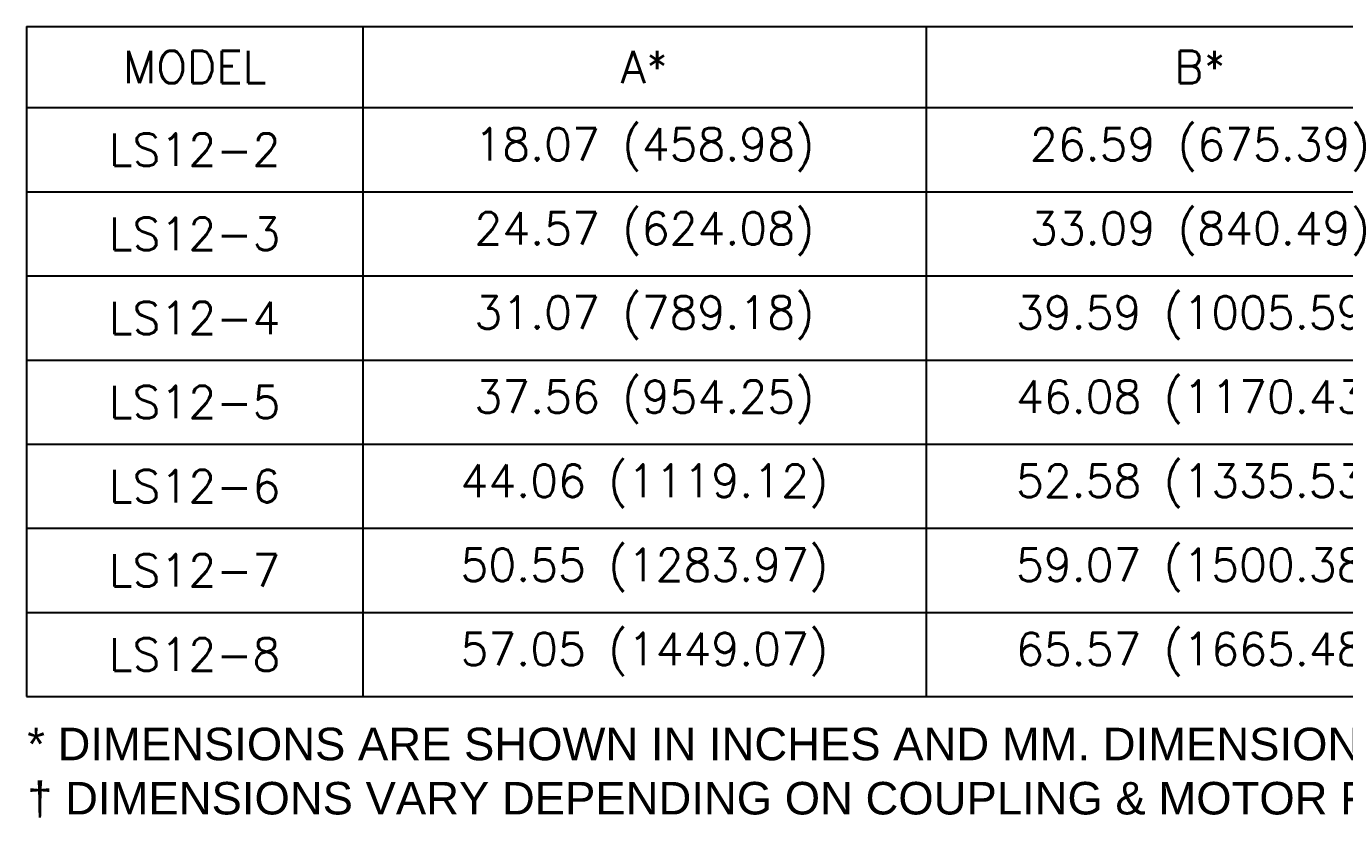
# Model space of a CAD drawing. Header units: inches. Extents: x 452 to 872, y 136 to 456.
# Drawn here: x 681.2 to 762.2, y 301.9 to 350.6 of the extents above; entities that cross this region are included whole.
import ezdxf

# ---------------------------------------------------------------- set-up
doc = ezdxf.new("R2010")
doc.units = ezdxf.units.IN
doc.header["$MEASUREMENT"] = 0
doc.layers.add('Title Block', color=7, linetype='Continuous')
doc.styles.add('Roman', font='romans')
doc.styles.get("Standard").update_dxf_attribs({"font": 'arial.ttf'})

# ---------------------------------------------------------------- blocks, each defined once
blk = doc.blocks.new('*T14')
at = {"layer": 'Title Block', "color": 0, "linetype": 'ByBlock', "lineweight": -2, "transparency": 16777216}
for p, q in [((0, 0), (143.443, 0)), ((0, 0), (0, -41.217)), ((20.686, 0), (20.686, -41.217)), ((55.317, 0), (55.317, -41.217)), ((88.99, 0), (88.99, -41.217)), ((119.445, 0), (119.445, -41.217)), ((143.443, 0), (143.443, -41.217)), ((0, -5), (143.443, -5)), ((0, -10.174), (143.443, -10.174)), ((0, -15.348), (143.443, -15.348)), ((0, -20.522), (143.443, -20.522)), ((0, -25.695), (143.443, -25.695)), ((0, -30.869), (143.443, -30.869)), ((0, -36.043), (143.443, -36.043)), ((0, -41.217), (143.443, -41.217))]:
    blk.add_line(p, q, dxfattribs=at)
at = {"layer": 'Title Block', "color": 0, "lineweight": 15, "transparency": 16777216, "char_height": 2, "attachment_point": 5, "style": 'Roman'}
for s, insert, width in [('MODEL', (10.343, -2.5), 18.55927), ('A*', (38.001, -2.5), 32.50565), ('B*', (72.154, -2.5), 31.54663), ('F{\\fArial|b0|i0|c0|p34;†}', (104.218, -2.5), 28.32874), ('L{\\fArial|b0|i0|c0|p34;†}', (131.444, -2.5), 21.87149), ('18.07 (458.98)', (38.001, -7.587), 32.50565), ('26.59 (675.39)', (72.154, -7.587), 31.54663), ('88.75 (2254)', (104.218, -7.587), 28.32874), ('91 (2311)', (131.444, -7.587), 22.93462), ('LS12-2', (10.343, -7.587), 18.55927), ('24.57 (624.08)', (38.001, -12.761), 32.50565), ('33.09 (840.49)', (72.154, -12.761), 31.54663), ('101.75 (2584)', (104.218, -12.761), 29.39187), ('104 (2642)', (131.444, -12.761), 22.93462), ('LS12-3', (10.343, -12.761), 18.55927), ('LS12-4', (10.343, -17.935), 18.55927), ('31.07 (789.18)', (38.001, -17.935), 32.50565), ('39.59 (1005.59)', (72.154, -17.935), 31.54663), ('128.75 (3270)', (104.218, -17.935), 29.39187), ('131 (3327)', (131.444, -17.935), 22.93462), ('37.56 (954.25)', (38.001, -23.109), 32.50565), ('46.08 (1170.43)', (72.154, -23.109), 31.54663), ('128.75 (3270)', (104.218, -23.109), 29.39187), ('131 (3327)', (131.444, -23.109), 22.93462), ('LS12-5', (10.343, -23.109), 18.55927), ('44.06 (1119.12)', (38.001, -28.282), 32.50565), ('52.58 (1335.53)', (72.154, -28.282), 31.54663), ('143.75 (3651)', (104.218, -28.282), 29.39187), ('146 (3708)', (131.444, -28.282), 22.93462), ('LS12-6', (10.343, -28.282), 18.55927), ('50.55 (1283.97)', (38.001, -33.456), 32.50565), ('59.07 (1500.38)', (72.154, -33.456), 31.54663), ('164.75 (4185)', (104.218, -33.456), 29.39187), ('167 (4242)', (131.444, -33.456), 22.93462), ('LS12-7', (10.343, -33.456), 18.55927), ('57.05 (1449.07)', (38.001, -38.63), 32.50565), ('65.57 (1665.48)', (72.154, -38.63), 31.54663), ('164.75 (4185)', (104.218, -38.63), 29.39187), ('167 (4242)', (131.444, -38.63), 22.93462), ('LS12-8', (10.343, -38.63), 18.55927)]:
    blk.add_mtext(s, dxfattribs=dict(at, insert=insert, width=width))

msp = doc.modelspace()

# ---------------------------------------------------------------- block references
msp.add_blockref('*T14', (681.189, 350.592))

# ---------------------------------------------------------------- texts
at = {"lineweight": 15, "insert": (681.242, 307.452), "char_height": 2, "attachment_point": 1}
msp.add_mtext_dynamic_manual_height_columns('* DIMENSIONS ARE SHOWN IN INCHES AND MM. DIMENSIONS ARE APPROXIMATE. DO NOT USE FOR CONSTRUCTION PURPOSES.\\P† DIMENSIONS VARY DEPENDING ON COUPLING & MOTOR FRAME SIZE.', width=187.1941, gutter_width=1, heights=[0], dxfattribs=at)

doc.saveas('drawing.dxf')
